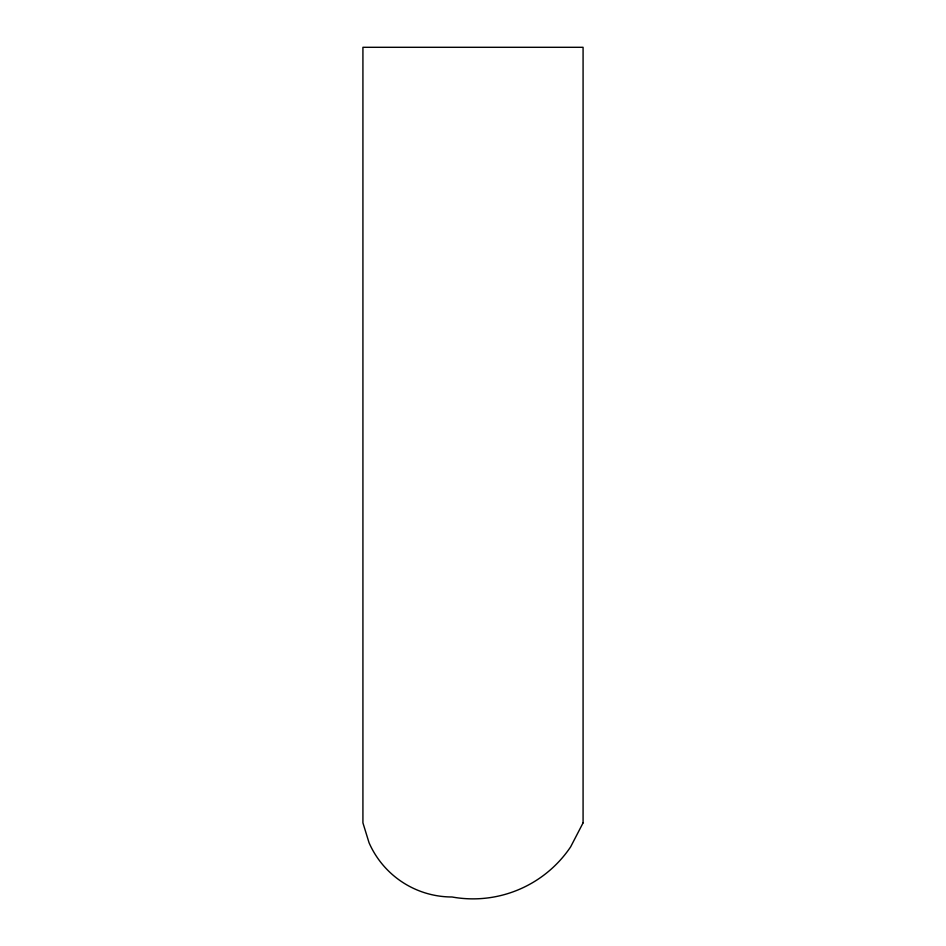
<?xml version="1.0" encoding="UTF-8"?>
<svg xmlns="http://www.w3.org/2000/svg" width="946" height="946" viewBox="0 0 946 946"><rect width="100%" height="100%" fill="white"/><g stroke="black" fill="none" stroke-linecap="round" stroke-linejoin="round"><path stroke-width="1.42" d="M583.079 822.866L570.651 846.847A117.682 117.682 0 0 1 452.034 896.985A90.603 90.603 0 0 1 369.046 842.732L362.921 822.866L362.921 47.3L583.079 47.3L583.079 822.866"/></g></svg>
